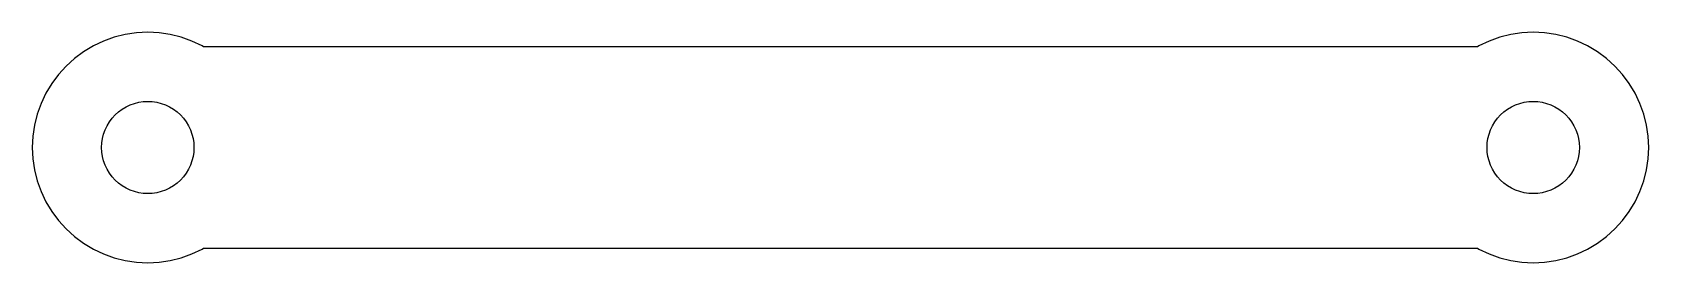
# Model space of a CAD drawing. Header units: millimetres. Extents: x -28 to 28, y -4 to 4.
import ezdxf

# ---------------------------------------------------------------- set-up
doc = ezdxf.new("R2010")
doc.units = ezdxf.units.MM

msp = doc.modelspace()

# ---------------------------------------------------------------- linework, layer by layer
at = {"layer": '35_arm_lift_link_t6.0'}
for points in [[(-22.8389, -3.8278), (-22.4693, -3.6955), (-22.1144, -3.5277), (-22.0682, -3.5), (22.0682, -3.5), (22.1144, -3.5277), (22.4693, -3.6955), (22.8389, -3.8278), (23.2196, -3.9231), (23.6079, -3.9807), (24, -4), (24.3921, -3.9807), (24.7804, -3.9231), (25.1611, -3.8278), (25.5307, -3.6955), (25.8856, -3.5277), (26.2223, -3.3259), (26.5376, -3.092), (26.8284, -2.8284), (27.092, -2.5376), (27.3259, -2.2223), (27.5277, -1.8856), (27.6955, -1.5307), (27.8278, -1.1611), (27.9231, -0.7804), (27.9807, -0.3921), (28, 0), (27.9807, 0.3921), (27.9231, 0.7804), (27.8278, 1.1611), (27.6955, 1.5307), (27.5277, 1.8856), (27.3259, 2.2223), (27.092, 2.5376), (26.8284, 2.8284), (26.5376, 3.092), (26.2223, 3.3259), (25.8856, 3.5277), (25.5307, 3.6955), (25.1611, 3.8278), (24.7804, 3.9231), (24.3921, 3.9807), (24, 4), (23.6079, 3.9807), (23.2196, 3.9231), (22.8389, 3.8278), (22.4693, 3.6955), (22.1144, 3.5277), (22.0682, 3.5), (-22.0682, 3.5), (-22.1144, 3.5277), (-22.4693, 3.6955), (-22.8389, 3.8278), (-23.2196, 3.9231), (-23.6079, 3.9807), (-24, 4), (-24.3921, 3.9807), (-24.7804, 3.9231), (-25.1611, 3.8278), (-25.5307, 3.6955), (-25.8856, 3.5277), (-26.2223, 3.3259), (-26.5376, 3.092), (-26.8284, 2.8284), (-27.092, 2.5376), (-27.3259, 2.2223), (-27.5277, 1.8856), (-27.6955, 1.5307), (-27.8278, 1.1611), (-27.9231, 0.7804), (-27.9807, 0.3921), (-28, 0), (-27.9807, -0.3921), (-27.9231, -0.7804), (-27.8278, -1.1611), (-27.6955, -1.5307), (-27.5277, -1.8856), (-27.3259, -2.2223), (-27.092, -2.5376), (-26.8284, -2.8284), (-26.5376, -3.092), (-26.2223, -3.3259), (-25.8856, -3.5277), (-25.5307, -3.6955), (-25.1611, -3.8278), (-24.7804, -3.9231), (-24.3921, -3.9807), (-24, -4), (-23.6079, -3.9807), (-23.2196, -3.9231), (-22.8389, -3.8278)], [(-22.4307, 0.3121), (-22.4077, 0.1568), (-22.4, 0), (-22.4077, -0.1568), (-22.4307, -0.3121), (-22.4689, -0.4645), (-22.5218, -0.6123), (-22.5889, -0.7542), (-22.6696, -0.8889), (-22.7632, -1.015), (-22.8686, -1.1314), (-22.985, -1.2368), (-23.1111, -1.3304), (-23.2458, -1.4111), (-23.3877, -1.4782), (-23.5355, -1.5311), (-23.6879, -1.5693), (-23.8432, -1.5923), (-24, -1.6), (-24.1568, -1.5923), (-24.3121, -1.5693), (-24.4645, -1.5311), (-24.6123, -1.4782), (-24.7542, -1.4111), (-24.8889, -1.3304), (-25.015, -1.2368), (-25.1314, -1.1314), (-25.2368, -1.015), (-25.3304, -0.8889), (-25.4111, -0.7542), (-25.4782, -0.6123), (-25.5311, -0.4645), (-25.5693, -0.3121), (-25.5923, -0.1568), (-25.6, 0), (-25.5923, 0.1568), (-25.5693, 0.3121), (-25.5311, 0.4645), (-25.4782, 0.6123), (-25.4111, 0.7542), (-25.3304, 0.8889), (-25.2368, 1.015), (-25.1314, 1.1314), (-25.015, 1.2368), (-24.8889, 1.3304), (-24.7542, 1.4111), (-24.6123, 1.4782), (-24.4645, 1.5311), (-24.3121, 1.5693), (-24.1568, 1.5923), (-24, 1.6), (-23.8432, 1.5923), (-23.6879, 1.5693), (-23.5355, 1.5311), (-23.3877, 1.4782), (-23.2458, 1.4111), (-23.1111, 1.3304), (-22.985, 1.2368), (-22.8686, 1.1314), (-22.7632, 1.015), (-22.6696, 0.8889), (-22.5889, 0.7542), (-22.5218, 0.6123), (-22.4689, 0.4645), (-22.4307, 0.3121)], [(25.5923, 0.1568), (25.6, 0), (25.5923, -0.1568), (25.5693, -0.3121), (25.5311, -0.4645), (25.4782, -0.6123), (25.4111, -0.7542), (25.3304, -0.8889), (25.2368, -1.015), (25.1314, -1.1314), (25.015, -1.2368), (24.8889, -1.3304), (24.7542, -1.4111), (24.6123, -1.4782), (24.4645, -1.5311), (24.3121, -1.5693), (24.1568, -1.5923), (24, -1.6), (23.8432, -1.5923), (23.6879, -1.5693), (23.5355, -1.5311), (23.3877, -1.4782), (23.2458, -1.4111), (23.1111, -1.3304), (22.985, -1.2368), (22.8686, -1.1314), (22.7632, -1.015), (22.6696, -0.8889), (22.5889, -0.7542), (22.5218, -0.6123), (22.4689, -0.4645), (22.4307, -0.3121), (22.4077, -0.1568), (22.4, 0), (22.4077, 0.1568), (22.4307, 0.3121), (22.4689, 0.4645), (22.5218, 0.6123), (22.5889, 0.7542), (22.6696, 0.8889), (22.7632, 1.015), (22.8686, 1.1314), (22.985, 1.2368), (23.1111, 1.3304), (23.2458, 1.4111), (23.3877, 1.4782), (23.5355, 1.5311), (23.6879, 1.5693), (23.8432, 1.5923), (24, 1.6), (24.1568, 1.5923), (24.3121, 1.5693), (24.4645, 1.5311), (24.6123, 1.4782), (24.7542, 1.4111), (24.8889, 1.3304), (25.015, 1.2368), (25.1314, 1.1314), (25.2368, 1.015), (25.3304, 0.8889), (25.4111, 0.7542), (25.4782, 0.6123), (25.5311, 0.4645), (25.5693, 0.3121), (25.5923, 0.1568)]]:
    msp.add_lwpolyline(points, close=True, dxfattribs=at)

doc.saveas('drawing.dxf')
